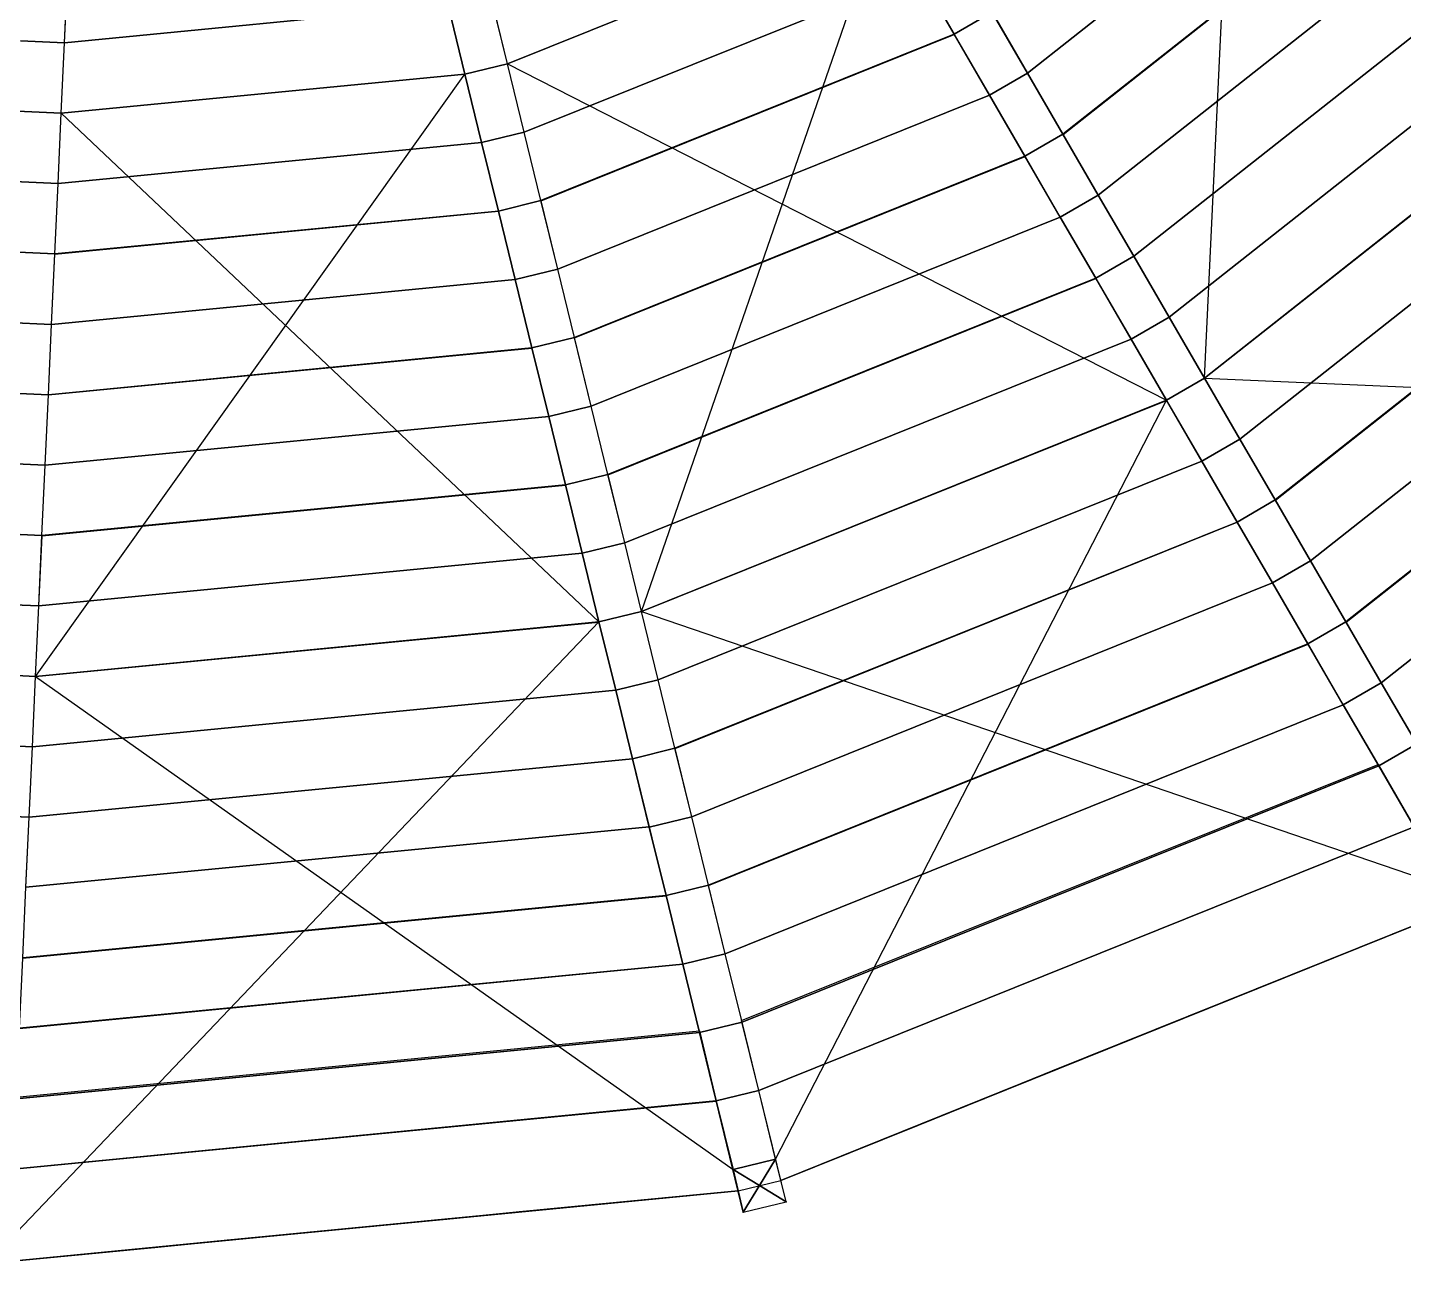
# Model space of a CAD drawing. Header units: millimetres. Extents: x -3890 to 2335, y 8273 to 14518.
# Drawn here: x -873 to 692, y 8298 to 9701 of the extents above; entities that cross this region are included whole.
import ezdxf

# ---------------------------------------------------------------- set-up
doc = ezdxf.new("R2010")
doc.units = ezdxf.units.MM
for name, color, linetype in [('FRAMES', 2, 'Continuous'), ('JOINTS', 2, 'Continuous'), ('SHELLS', 1, 'Continuous')]:
    doc.layers.add(name, color=color, linetype=linetype)

msp = doc.modelspace()

# ---------------------------------------------------------------- linework, layer by layer
at = {"layer": 'FRAMES'}
for p, q in [((465.4, 9302.2, 1429.5), (505.3, 10142.3, 1601.2)), ((304.5, 9579.5, 1642.3), (737.7, 9921.6, 1642.3)), ((-327, 9659.6, 1721.2), (100.4, 9831.7, 1721.2)), ((-174.6, 9036.8, 1429.5), (100.4, 9831.7, 1601.2)), ((384.9, 9440.8, 1597.7), (854, 9811.2, 1597.7)), ((-830.5, 9683.5, 1618.7), (-826.8, 9763.5, 1635.5)), ((-830.5, 9683.5, 1738.7), (-826.8, 9763.5, 1755.5)), ((-830.5, 9683.5, 1738.7), (-826.8, 9763.5, 1635.5)), ((180.8, 9693.1, 1563.5), (140.6, 9762.4, 1582.7)), ((180.8, 9693.1, 1683.5), (140.6, 9762.4, 1702.7)), ((180.8, 9693.1, 1563.5), (140.6, 9762.4, 1702.7)), ((-327, 9659.6, 1601.2), (-346, 9737.4, 1618.7)), ((-327, 9659.6, 1721.2), (-346, 9737.4, 1738.7)), ((-327, 9659.6, 1601.2), (-346, 9737.4, 1738.7)), ((-375.4, 9647.8, 1601.2), (-394.4, 9725.7, 1618.7)), ((-375.4, 9647.8, 1721.2), (-394.4, 9725.7, 1738.7)), ((-394.4, 9725.7, 1738.7), (-375.4, 9647.8, 1601.2)), ((180.8, 9693.1, 1563.5), (224.1, 9718.1, 1563.5)), ((224.1, 9718.1, 1683.5), (180.8, 9693.1, 1683.5)), ((264.3, 9648.8, 1543.3), (224.1, 9718.1, 1563.5)), ((264.3, 9648.8, 1663.3), (224.1, 9718.1, 1683.5)), ((224.1, 9718.1, 1563.5), (264.3, 9648.8, 1663.3)), ((465.4, 9302.2, 1549.5), (970.2, 9700.8, 1549.5)), ((-880.4, 9685.7, 1618.7), (-830.5, 9683.5, 1618.7)), ((-830.5, 9683.5, 1738.7), (-880.4, 9685.7, 1738.7)), ((-834.1, 9603.4, 1601.2), (-830.5, 9683.5, 1618.7)), ((-834.1, 9603.4, 1721.2), (-830.5, 9683.5, 1738.7)), ((-834.1, 9603.4, 1601.2), (-830.5, 9683.5, 1738.7)), ((-830.5, 9683.5, 1618.7), (-830.5, 9683.5, 1738.7)), ((-288.9, 9503.9, 1683.5), (180.8, 9693.1, 1683.5)), ((221.1, 9623.7, 1543.3), (180.8, 9693.1, 1563.5)), ((221.1, 9623.7, 1663.3), (180.8, 9693.1, 1683.5)), ((180.8, 9693.1, 1683.5), (180.8, 9693.1, 1563.5)), ((221.1, 9623.7, 1663.3), (180.8, 9693.1, 1563.5)), ((-375.4, 9647.8, 1601.2), (-327, 9659.6, 1601.2)), ((-327, 9659.6, 1721.2), (-375.4, 9647.8, 1721.2)), ((-307.9, 9581.7, 1582.7), (-327, 9659.6, 1601.2)), ((-307.9, 9581.7, 1702.7), (-327, 9659.6, 1721.2)), ((-327, 9659.6, 1601.2), (-327, 9659.6, 1721.2)), ((-307.9, 9581.7, 1702.7), (-327, 9659.6, 1601.2)), ((-327, 9659.6, 1601.2), (422.1, 9277.1, 1429.5)), ((-863.4, 8962.9, 1429.5), (-375.4, 9647.8, 1601.2)), ((-834.1, 9603.4, 1721.2), (-375.4, 9647.8, 1721.2)), ((-356.3, 9570, 1582.7), (-375.4, 9647.8, 1601.2)), ((-356.3, 9570, 1702.7), (-375.4, 9647.8, 1721.2)), ((-375.4, 9647.8, 1721.2), (-375.4, 9647.8, 1601.2)), ((-375.4, 9647.8, 1601.2), (-356.3, 9570, 1702.7)), ((221.1, 9623.7, 1543.3), (264.3, 9648.8, 1543.3)), ((264.3, 9648.8, 1663.3), (221.1, 9623.7, 1663.3)), ((304.5, 9579.5, 1522.3), (264.3, 9648.8, 1543.3)), ((304.5, 9579.5, 1642.3), (264.3, 9648.8, 1663.3)), ((264.3, 9648.8, 1543.3), (264.3, 9648.8, 1663.3)), ((264.3, 9648.8, 1663.3), (304.5, 9579.5, 1522.3)), ((261.3, 9554.4, 1522.3), (221.1, 9623.7, 1543.3)), ((261.3, 9554.4, 1642.3), (221.1, 9623.7, 1663.3)), ((221.1, 9623.7, 1663.3), (221.1, 9623.7, 1543.3)), ((261.3, 9554.4, 1522.3), (221.1, 9623.7, 1663.3)), ((-884.1, 9605.7, 1601.2), (-834.1, 9603.4, 1601.2)), ((-834.1, 9603.4, 1721.2), (-884.1, 9605.7, 1721.2)), ((-837.8, 9523.3, 1582.7), (-834.1, 9603.4, 1601.2)), ((-837.8, 9523.3, 1702.7), (-834.1, 9603.4, 1721.2)), ((-837.8, 9523.3, 1702.7), (-834.1, 9603.4, 1601.2)), ((-834.1, 9603.4, 1601.2), (-834.1, 9603.4, 1721.2)), ((-834.1, 9603.4, 1601.2), (-222.9, 9025, 1429.5)), ((545.8, 9163.5, 1497.8), (1086.4, 9590.4, 1497.8)), ((-356.3, 9570, 1582.7), (-307.9, 9581.7, 1582.7)), ((-307.9, 9581.7, 1702.7), (-356.3, 9570, 1702.7)), ((-288.9, 9503.9, 1563.5), (-307.9, 9581.7, 1582.7)), ((-288.9, 9503.9, 1683.5), (-307.9, 9581.7, 1702.7)), ((-307.9, 9581.7, 1582.7), (-307.9, 9581.7, 1702.7)), ((-288.9, 9503.9, 1563.5), (-307.9, 9581.7, 1702.7)), ((261.3, 9554.4, 1522.3), (304.5, 9579.5, 1522.3)), ((304.5, 9579.5, 1642.3), (261.3, 9554.4, 1642.3)), ((344.7, 9510.2, 1500.4), (304.5, 9579.5, 1522.3)), ((344.7, 9510.2, 1620.4), (304.5, 9579.5, 1642.3)), ((304.5, 9579.5, 1522.3), (304.5, 9579.5, 1642.3)), ((304.5, 9579.5, 1522.3), (344.7, 9510.2, 1620.4)), ((-337.2, 9492.1, 1563.5), (-356.3, 9570, 1582.7)), ((-337.2, 9492.1, 1683.5), (-356.3, 9570, 1702.7)), ((-356.3, 9570, 1702.7), (-356.3, 9570, 1582.7)), ((-356.3, 9570, 1702.7), (-337.2, 9492.1, 1563.5)), ((-250.8, 9348.2, 1642.3), (261.3, 9554.4, 1642.3)), ((301.5, 9485.1, 1500.4), (261.3, 9554.4, 1522.3)), ((301.5, 9485.1, 1620.4), (261.3, 9554.4, 1642.3)), ((261.3, 9554.4, 1642.3), (261.3, 9554.4, 1522.3)), ((301.5, 9485.1, 1620.4), (261.3, 9554.4, 1522.3)), ((-887.7, 9525.6, 1582.7), (-837.8, 9523.3, 1582.7)), ((-837.8, 9523.3, 1702.7), (-887.7, 9525.6, 1702.7)), ((-841.4, 9443.3, 1563.5), (-837.8, 9523.3, 1582.7)), ((-841.4, 9443.3, 1683.5), (-837.8, 9523.3, 1702.7)), ((-841.4, 9443.3, 1563.5), (-837.8, 9523.3, 1702.7)), ((-837.8, 9523.3, 1582.7), (-837.8, 9523.3, 1702.7)), ((301.5, 9485.1, 1500.4), (344.7, 9510.2, 1500.4)), ((344.7, 9510.2, 1620.4), (301.5, 9485.1, 1620.4)), ((384.9, 9440.8, 1477.7), (344.7, 9510.2, 1500.4)), ((384.9, 9440.8, 1597.7), (344.7, 9510.2, 1620.4)), ((344.7, 9510.2, 1500.4), (344.7, 9510.2, 1620.4)), ((344.7, 9510.2, 1620.4), (384.9, 9440.8, 1477.7)), ((-337.2, 9492.1, 1563.5), (-288.9, 9503.9, 1563.5)), ((-288.9, 9503.9, 1683.5), (-337.2, 9492.1, 1683.5)), ((-269.8, 9426, 1543.3), (-288.9, 9503.9, 1563.5)), ((-269.8, 9426, 1663.3), (-288.9, 9503.9, 1683.5)), ((-288.9, 9503.9, 1563.5), (-288.9, 9503.9, 1683.5)), ((-269.8, 9426, 1663.3), (-288.9, 9503.9, 1563.5)), ((-841.4, 9443.3, 1683.5), (-337.2, 9492.1, 1683.5)), ((-318.2, 9414.3, 1543.3), (-337.2, 9492.1, 1563.5)), ((-318.2, 9414.3, 1663.3), (-337.2, 9492.1, 1683.5)), ((-337.2, 9492.1, 1683.5), (-337.2, 9492.1, 1563.5)), ((-337.2, 9492.1, 1563.5), (-318.2, 9414.3, 1663.3)), ((341.7, 9415.7, 1477.7), (301.5, 9485.1, 1500.4)), ((341.7, 9415.7, 1597.7), (301.5, 9485.1, 1620.4)), ((301.5, 9485.1, 1620.4), (301.5, 9485.1, 1500.4)), ((341.7, 9415.7, 1477.7), (301.5, 9485.1, 1620.4)), ((626.2, 9024.8, 1442.3), (1202.7, 9480, 1442.3)), ((-891.4, 9445.6, 1563.5), (-841.4, 9443.3, 1563.5)), ((-841.4, 9443.3, 1683.5), (-891.4, 9445.6, 1683.5)), ((-845.1, 9363.2, 1543.3), (-841.4, 9443.3, 1563.5)), ((-845.1, 9363.2, 1663.3), (-841.4, 9443.3, 1683.5)), ((-845.1, 9363.2, 1663.3), (-841.4, 9443.3, 1563.5)), ((-841.4, 9443.3, 1563.5), (-841.4, 9443.3, 1683.5)), ((341.7, 9415.7, 1477.7), (384.9, 9440.8, 1477.7)), ((384.9, 9440.8, 1597.7), (341.7, 9415.7, 1597.7)), ((425.1, 9371.5, 1454.1), (384.9, 9440.8, 1477.7)), ((425.1, 9371.5, 1574.1), (384.9, 9440.8, 1597.7)), ((384.9, 9440.8, 1477.7), (384.9, 9440.8, 1597.7)), ((384.9, 9440.8, 1477.7), (425.1, 9371.5, 1574.1)), ((-318.2, 9414.3, 1543.3), (-269.8, 9426, 1543.3)), ((-269.8, 9426, 1663.3), (-318.2, 9414.3, 1663.3)), ((-250.8, 9348.2, 1522.3), (-269.8, 9426, 1543.3)), ((-250.8, 9348.2, 1642.3), (-269.8, 9426, 1663.3)), ((-269.8, 9426, 1543.3), (-269.8, 9426, 1663.3)), ((-250.8, 9348.2, 1522.3), (-269.8, 9426, 1663.3)), ((-299.1, 9336.4, 1522.3), (-318.2, 9414.3, 1543.3)), ((-299.1, 9336.4, 1642.3), (-318.2, 9414.3, 1663.3)), ((-318.2, 9414.3, 1663.3), (-318.2, 9414.3, 1543.3)), ((-318.2, 9414.3, 1663.3), (-299.1, 9336.4, 1522.3)), ((-212.7, 9192.5, 1597.7), (341.7, 9415.7, 1597.7)), ((381.9, 9346.4, 1454.1), (341.7, 9415.7, 1477.7)), ((381.9, 9346.4, 1574.1), (341.7, 9415.7, 1597.7)), ((341.7, 9415.7, 1597.7), (341.7, 9415.7, 1477.7)), ((381.9, 9346.4, 1574.1), (341.7, 9415.7, 1477.7)), ((381.9, 9346.4, 1454.1), (425.1, 9371.5, 1454.1)), ((425.1, 9371.5, 1574.1), (381.9, 9346.4, 1574.1)), ((465.4, 9302.2, 1429.5), (425.1, 9371.5, 1454.1)), ((465.4, 9302.2, 1549.5), (425.1, 9371.5, 1574.1)), ((425.1, 9371.5, 1454.1), (425.1, 9371.5, 1574.1)), ((425.1, 9371.5, 1574.1), (465.4, 9302.2, 1429.5)), ((-895, 9365.5, 1543.3), (-845.1, 9363.2, 1543.3)), ((-845.1, 9363.2, 1663.3), (-895, 9365.5, 1663.3)), ((-848.8, 9283.2, 1522.3), (-845.1, 9363.2, 1543.3)), ((-848.8, 9283.2, 1642.3), (-845.1, 9363.2, 1663.3)), ((-848.8, 9283.2, 1522.3), (-845.1, 9363.2, 1663.3)), ((-845.1, 9363.2, 1543.3), (-845.1, 9363.2, 1663.3)), ((-299.1, 9336.4, 1522.3), (-250.8, 9348.2, 1522.3)), ((-250.8, 9348.2, 1642.3), (-299.1, 9336.4, 1642.3)), ((-231.7, 9270.3, 1500.4), (-250.8, 9348.2, 1522.3)), ((-231.7, 9270.3, 1620.4), (-250.8, 9348.2, 1642.3)), ((-250.8, 9348.2, 1522.3), (-250.8, 9348.2, 1642.3)), ((-231.7, 9270.3, 1620.4), (-250.8, 9348.2, 1522.3)), ((422.1, 9277.1, 1429.5), (381.9, 9346.4, 1454.1)), ((422.1, 9277.1, 1549.5), (381.9, 9346.4, 1574.1)), ((381.9, 9346.4, 1574.1), (381.9, 9346.4, 1454.1)), ((422.1, 9277.1, 1429.5), (381.9, 9346.4, 1574.1)), ((-848.8, 9283.2, 1642.3), (-299.1, 9336.4, 1642.3)), ((-280.1, 9258.6, 1500.4), (-299.1, 9336.4, 1522.3)), ((-280.1, 9258.6, 1620.4), (-299.1, 9336.4, 1642.3)), ((-299.1, 9336.4, 1642.3), (-299.1, 9336.4, 1522.3)), ((-299.1, 9336.4, 1522.3), (-280.1, 9258.6, 1620.4)), ((422.1, 9277.1, 1429.5), (465.4, 9302.2, 1429.5)), ((465.4, 9302.2, 1549.5), (422.1, 9277.1, 1549.5)), ((505.6, 9232.8, 1404.1), (465.4, 9302.2, 1429.5)), ((505.6, 9232.8, 1524.1), (465.4, 9302.2, 1549.5)), ((465.4, 9302.2, 1429.5), (465.4, 9302.2, 1549.5)), ((465.4, 9302.2, 1429.5), (505.6, 9232.8, 1524.1)), ((465.4, 9302.2, 1429.5), (1435.1, 9259.2, 1200)), ((-898.7, 9285.5, 1522.3), (-848.8, 9283.2, 1522.3)), ((-848.8, 9283.2, 1642.3), (-898.7, 9285.5, 1642.3)), ((-852.4, 9203.1, 1500.4), (-848.8, 9283.2, 1522.3)), ((-852.4, 9203.1, 1620.4), (-848.8, 9283.2, 1642.3)), ((-852.4, 9203.1, 1620.4), (-848.8, 9283.2, 1522.3)), ((-848.8, 9283.2, 1522.3), (-848.8, 9283.2, 1642.3)), ((-174.6, 9036.8, 1549.5), (422.1, 9277.1, 1549.5)), ((-22.2, 8414, 1200), (422.1, 9277.1, 1429.5)), ((462.3, 9207.7, 1404.1), (422.1, 9277.1, 1429.5)), ((462.3, 9207.7, 1524.1), (422.1, 9277.1, 1549.5)), ((422.1, 9277.1, 1549.5), (422.1, 9277.1, 1429.5)), ((462.3, 9207.7, 1524.1), (422.1, 9277.1, 1429.5)), ((-280.1, 9258.6, 1500.4), (-231.7, 9270.3, 1500.4)), ((-231.7, 9270.3, 1620.4), (-280.1, 9258.6, 1620.4)), ((-212.7, 9192.5, 1477.7), (-231.7, 9270.3, 1500.4)), ((-212.7, 9192.5, 1597.7), (-231.7, 9270.3, 1620.4)), ((-231.7, 9270.3, 1500.4), (-231.7, 9270.3, 1620.4)), ((-212.7, 9192.5, 1477.7), (-231.7, 9270.3, 1620.4)), ((-261, 9180.7, 1477.7), (-280.1, 9258.6, 1500.4)), ((-261, 9180.7, 1597.7), (-280.1, 9258.6, 1620.4)), ((-280.1, 9258.6, 1620.4), (-280.1, 9258.6, 1500.4)), ((-280.1, 9258.6, 1620.4), (-261, 9180.7, 1477.7)), ((462.3, 9207.7, 1404.1), (505.6, 9232.8, 1404.1)), ((505.6, 9232.8, 1524.1), (462.3, 9207.7, 1524.1)), ((545.8, 9163.5, 1377.8), (505.6, 9232.8, 1404.1)), ((545.8, 9163.5, 1497.8), (505.6, 9232.8, 1524.1)), ((505.6, 9232.8, 1404.1), (505.6, 9232.8, 1524.1)), ((505.6, 9232.8, 1524.1), (545.8, 9163.5, 1377.8)), ((-902.3, 9205.4, 1500.4), (-852.4, 9203.1, 1500.4)), ((-852.4, 9203.1, 1620.4), (-902.3, 9205.4, 1620.4)), ((-856.1, 9123.1, 1477.7), (-852.4, 9203.1, 1500.4)), ((-856.1, 9123.1, 1597.7), (-852.4, 9203.1, 1620.4)), ((-856.1, 9123.1, 1477.7), (-852.4, 9203.1, 1620.4)), ((-852.4, 9203.1, 1500.4), (-852.4, 9203.1, 1620.4)), ((502.5, 9138.4, 1377.8), (462.3, 9207.7, 1404.1)), ((502.5, 9138.4, 1497.8), (462.3, 9207.7, 1524.1)), ((462.3, 9207.7, 1524.1), (462.3, 9207.7, 1404.1)), ((502.5, 9138.4, 1377.8), (462.3, 9207.7, 1524.1)), ((-261, 9180.7, 1477.7), (-212.7, 9192.5, 1477.7)), ((-212.7, 9192.5, 1597.7), (-261, 9180.7, 1597.7)), ((-193.6, 9114.6, 1454.1), (-212.7, 9192.5, 1477.7)), ((-193.6, 9114.6, 1574.1), (-212.7, 9192.5, 1597.7)), ((-212.7, 9192.5, 1477.7), (-212.7, 9192.5, 1597.7)), ((-193.6, 9114.6, 1574.1), (-212.7, 9192.5, 1477.7)), ((-856.1, 9123.1, 1597.7), (-261, 9180.7, 1597.7)), ((-242, 9102.9, 1454.1), (-261, 9180.7, 1477.7)), ((-242, 9102.9, 1574.1), (-261, 9180.7, 1597.7)), ((-261, 9180.7, 1597.7), (-261, 9180.7, 1477.7)), ((-261, 9180.7, 1477.7), (-242, 9102.9, 1574.1)), ((502.5, 9138.4, 1377.8), (545.8, 9163.5, 1377.8)), ((545.8, 9163.5, 1497.8), (502.5, 9138.4, 1497.8)), ((586, 9094.2, 1350.5), (545.8, 9163.5, 1377.8)), ((586, 9094.2, 1470.5), (545.8, 9163.5, 1497.8)), ((545.8, 9163.5, 1377.8), (545.8, 9163.5, 1497.8)), ((545.8, 9163.5, 1377.8), (586, 9094.2, 1470.5)), ((-136.5, 8881.1, 1497.8), (502.5, 9138.4, 1497.8)), ((542.7, 9069.1, 1350.5), (502.5, 9138.4, 1377.8)), ((542.7, 9069.1, 1470.5), (502.5, 9138.4, 1497.8)), ((502.5, 9138.4, 1497.8), (502.5, 9138.4, 1377.8)), ((542.7, 9069.1, 1470.5), (502.5, 9138.4, 1377.8)), ((-906, 9125.3, 1477.7), (-856.1, 9123.1, 1477.7)), ((-856.1, 9123.1, 1597.7), (-906, 9125.3, 1597.7)), ((-859.7, 9043, 1454.1), (-856.1, 9123.1, 1477.7)), ((-859.7, 9043, 1574.1), (-856.1, 9123.1, 1597.7)), ((-859.7, 9043, 1574.1), (-856.1, 9123.1, 1477.7)), ((-856.1, 9123.1, 1477.7), (-856.1, 9123.1, 1597.7)), ((-242, 9102.9, 1454.1), (-193.6, 9114.6, 1454.1)), ((-193.6, 9114.6, 1574.1), (-242, 9102.9, 1574.1)), ((-174.6, 9036.8, 1429.5), (-193.6, 9114.6, 1454.1)), ((-174.6, 9036.8, 1549.5), (-193.6, 9114.6, 1574.1)), ((-193.6, 9114.6, 1454.1), (-193.6, 9114.6, 1574.1)), ((-174.6, 9036.8, 1429.5), (-193.6, 9114.6, 1574.1)), ((-222.9, 9025, 1429.5), (-242, 9102.9, 1454.1)), ((-222.9, 9025, 1549.5), (-242, 9102.9, 1574.1)), ((-242, 9102.9, 1574.1), (-242, 9102.9, 1454.1)), ((-242, 9102.9, 1574.1), (-222.9, 9025, 1429.5)), ((542.7, 9069.1, 1350.5), (586, 9094.2, 1350.5)), ((586, 9094.2, 1470.5), (542.7, 9069.1, 1470.5)), ((626.2, 9024.8, 1322.3), (586, 9094.2, 1350.5)), ((626.2, 9024.8, 1442.3), (586, 9094.2, 1470.5)), ((586, 9094.2, 1350.5), (586, 9094.2, 1470.5)), ((586, 9094.2, 1470.5), (626.2, 9024.8, 1322.3)), ((582.9, 8999.8, 1322.3), (542.7, 9069.1, 1350.5)), ((582.9, 8999.8, 1442.3), (542.7, 9069.1, 1470.5)), ((542.7, 9069.1, 1470.5), (542.7, 9069.1, 1350.5)), ((582.9, 8999.8, 1322.3), (542.7, 9069.1, 1470.5)), ((-909.7, 9045.3, 1454.1), (-859.7, 9043, 1454.1)), ((-859.7, 9043, 1574.1), (-909.7, 9045.3, 1574.1)), ((-863.4, 8962.9, 1429.5), (-859.7, 9043, 1454.1)), ((-863.4, 8962.9, 1549.5), (-859.7, 9043, 1574.1)), ((-863.4, 8962.9, 1429.5), (-859.7, 9043, 1574.1)), ((-859.7, 9043, 1454.1), (-859.7, 9043, 1574.1)), ((-892.6, 8322.5, 1200), (-222.9, 9025, 1429.5)), ((-863.4, 8962.9, 1549.5), (-222.9, 9025, 1549.5)), ((-222.9, 9025, 1429.5), (-174.6, 9036.8, 1429.5)), ((-174.6, 9036.8, 1549.5), (-222.9, 9025, 1549.5)), ((-203.9, 8947.2, 1404.1), (-222.9, 9025, 1429.5)), ((-203.9, 8947.2, 1524.1), (-222.9, 9025, 1549.5)), ((-222.9, 9025, 1549.5), (-222.9, 9025, 1429.5)), ((-222.9, 9025, 1429.5), (-203.9, 8947.2, 1524.1)), ((-155.5, 8958.9, 1404.1), (-174.6, 9036.8, 1429.5)), ((-155.5, 8958.9, 1524.1), (-174.6, 9036.8, 1549.5)), ((-174.6, 9036.8, 1429.5), (-174.6, 9036.8, 1549.5)), ((-155.5, 8958.9, 1524.1), (-174.6, 9036.8, 1429.5)), ((-174.6, 9036.8, 1429.5), (743.8, 8722.4, 1200)), ((582.9, 8999.8, 1322.3), (626.2, 9024.8, 1322.3)), ((626.2, 9024.8, 1442.3), (582.9, 8999.8, 1442.3)), ((666.4, 8955.5, 1293.2), (626.2, 9024.8, 1322.3)), ((666.4, 8955.5, 1413.2), (626.2, 9024.8, 1442.3)), ((626.2, 9024.8, 1322.3), (626.2, 9024.8, 1442.3)), ((626.2, 9024.8, 1322.3), (666.4, 8955.5, 1413.2)), ((-98.4, 8725.4, 1442.3), (582.9, 8999.8, 1442.3)), ((623.2, 8930.4, 1293.2), (582.9, 8999.8, 1322.3)), ((623.2, 8930.4, 1413.2), (582.9, 8999.8, 1442.3)), ((582.9, 8999.8, 1442.3), (582.9, 8999.8, 1322.3)), ((623.2, 8930.4, 1413.2), (582.9, 8999.8, 1322.3)), ((-913.3, 8965.2, 1429.5), (-863.4, 8962.9, 1429.5)), ((-863.4, 8962.9, 1549.5), (-913.3, 8965.2, 1549.5)), ((-867, 8882.9, 1404.1), (-863.4, 8962.9, 1429.5)), ((-867, 8882.9, 1524.1), (-863.4, 8962.9, 1549.5)), ((-867, 8882.9, 1524.1), (-863.4, 8962.9, 1429.5)), ((-863.4, 8962.9, 1429.5), (-863.4, 8962.9, 1549.5)), ((-863.4, 8962.9, 1429.5), (-70.5, 8402.2, 1200)), ((-203.9, 8947.2, 1404.1), (-155.5, 8958.9, 1404.1)), ((-155.5, 8958.9, 1524.1), (-203.9, 8947.2, 1524.1)), ((-184.8, 8869.3, 1377.8), (-203.9, 8947.2, 1404.1)), ((-184.8, 8869.3, 1497.8), (-203.9, 8947.2, 1524.1)), ((-203.9, 8947.2, 1524.1), (-203.9, 8947.2, 1404.1)), ((-203.9, 8947.2, 1524.1), (-184.8, 8869.3, 1377.8)), ((-136.5, 8881.1, 1377.8), (-155.5, 8958.9, 1404.1)), ((-136.5, 8881.1, 1497.8), (-155.5, 8958.9, 1524.1)), ((-155.5, 8958.9, 1404.1), (-155.5, 8958.9, 1524.1)), ((-136.5, 8881.1, 1377.8), (-155.5, 8958.9, 1524.1)), ((623.2, 8930.4, 1293.2), (666.4, 8955.5, 1293.2)), ((666.4, 8955.5, 1413.2), (623.2, 8930.4, 1413.2)), ((706.6, 8886.2, 1263.1), (666.4, 8955.5, 1293.2)), ((706.6, 8886.2, 1383.1), (666.4, 8955.5, 1413.2)), ((666.4, 8955.5, 1293.2), (666.4, 8955.5, 1413.2)), ((666.4, 8955.5, 1413.2), (706.6, 8886.2, 1263.1)), ((663.4, 8861.1, 1263.1), (623.2, 8930.4, 1293.2)), ((663.4, 8861.1, 1383.1), (623.2, 8930.4, 1413.2)), ((623.2, 8930.4, 1413.2), (623.2, 8930.4, 1293.2)), ((663.4, 8861.1, 1263.1), (623.2, 8930.4, 1413.2)), ((-917, 8885.2, 1404.1), (-867, 8882.9, 1404.1)), ((-867, 8882.9, 1524.1), (-917, 8885.2, 1524.1)), ((663.4, 8861.1, 1263.1), (706.6, 8886.2, 1263.1)), ((706.6, 8886.2, 1383.1), (663.4, 8861.1, 1383.1)), ((-870.7, 8802.8, 1377.8), (-867, 8882.9, 1404.1)), ((-870.7, 8802.8, 1497.8), (-867, 8882.9, 1524.1)), ((-870.7, 8802.8, 1377.8), (-867, 8882.9, 1524.1)), ((-870.7, 8802.8, 1497.8), (-184.8, 8869.3, 1497.8)), ((-867, 8882.9, 1404.1), (-867, 8882.9, 1524.1)), ((-184.8, 8869.3, 1377.8), (-136.5, 8881.1, 1377.8)), ((-136.5, 8881.1, 1497.8), (-184.8, 8869.3, 1497.8)), ((-165.8, 8791.5, 1350.5), (-184.8, 8869.3, 1377.8)), ((-165.8, 8791.5, 1470.5), (-184.8, 8869.3, 1497.8)), ((-184.8, 8869.3, 1497.8), (-184.8, 8869.3, 1377.8)), ((-184.8, 8869.3, 1377.8), (-165.8, 8791.5, 1470.5)), ((-117.4, 8803.2, 1350.5), (-136.5, 8881.1, 1377.8)), ((-117.4, 8803.2, 1470.5), (-136.5, 8881.1, 1497.8)), ((-136.5, 8881.1, 1377.8), (-136.5, 8881.1, 1497.8)), ((-117.4, 8803.2, 1470.5), (-136.5, 8881.1, 1377.8)), ((-60.3, 8569.7, 1383.1), (663.4, 8861.1, 1383.1)), ((703.6, 8791.8, 1232), (663.4, 8861.1, 1263.1)), ((703.6, 8791.8, 1352), (663.4, 8861.1, 1383.1)), ((663.4, 8861.1, 1383.1), (663.4, 8861.1, 1263.1)), ((703.6, 8791.8, 1352), (663.4, 8861.1, 1263.1)), ((-920.6, 8805.1, 1377.8), (-870.7, 8802.8, 1377.8)), ((-870.7, 8802.8, 1497.8), (-920.6, 8805.1, 1497.8)), ((-874.3, 8722.8, 1350.5), (-870.7, 8802.8, 1377.8)), ((-874.3, 8722.8, 1470.5), (-870.7, 8802.8, 1497.8)), ((-874.3, 8722.8, 1470.5), (-870.7, 8802.8, 1377.8)), ((-870.7, 8802.8, 1377.8), (-870.7, 8802.8, 1497.8)), ((-165.8, 8791.5, 1350.5), (-117.4, 8803.2, 1350.5)), ((-117.4, 8803.2, 1470.5), (-165.8, 8791.5, 1470.5)), ((-146.7, 8713.6, 1322.3), (-165.8, 8791.5, 1350.5)), ((-146.7, 8713.6, 1442.3), (-165.8, 8791.5, 1470.5)), ((-165.8, 8791.5, 1470.5), (-165.8, 8791.5, 1350.5)), ((-165.8, 8791.5, 1470.5), (-146.7, 8713.6, 1322.3)), ((-98.4, 8725.4, 1322.3), (-117.4, 8803.2, 1350.5)), ((-98.4, 8725.4, 1442.3), (-117.4, 8803.2, 1470.5)), ((-117.4, 8803.2, 1350.5), (-117.4, 8803.2, 1470.5)), ((-98.4, 8725.4, 1322.3), (-117.4, 8803.2, 1470.5)), ((-878, 8642.7, 1442.3), (-146.7, 8713.6, 1442.3)), ((-146.7, 8713.6, 1322.3), (-98.4, 8725.4, 1322.3)), ((-98.4, 8725.4, 1442.3), (-146.7, 8713.6, 1442.3)), ((-127.7, 8635.8, 1293.2), (-146.7, 8713.6, 1322.3)), ((-127.7, 8635.8, 1413.2), (-146.7, 8713.6, 1442.3)), ((-146.7, 8713.6, 1442.3), (-146.7, 8713.6, 1322.3)), ((-146.7, 8713.6, 1322.3), (-127.7, 8635.8, 1413.2)), ((-79.4, 8647.5, 1293.2), (-98.4, 8725.4, 1322.3)), ((-79.4, 8647.5, 1413.2), (-98.4, 8725.4, 1442.3)), ((-98.4, 8725.4, 1322.3), (-98.4, 8725.4, 1442.3)), ((-79.4, 8647.5, 1413.2), (-98.4, 8725.4, 1322.3)), ((756.3, 8700.8, 1320), (679.1, 8669.7, 1320)), ((679.1, 8669.7, 1200), (756.3, 8700.8, 1200)), ((679.1, 8669.7, 1320), (756.3, 8700.8, 1200)), ((679.1, 8669.7, 1320), (601.8, 8638.6, 1320)), ((601.8, 8638.6, 1200), (679.1, 8669.7, 1200)), ((601.8, 8638.6, 1200), (679.1, 8669.7, 1320)), ((679.1, 8669.7, 1320), (679.1, 8669.7, 1200)), ((-127.7, 8635.8, 1293.2), (-79.4, 8647.5, 1293.2)), ((-79.4, 8647.5, 1413.2), (-127.7, 8635.8, 1413.2)), ((-108.6, 8557.9, 1263.1), (-127.7, 8635.8, 1293.2)), ((-108.6, 8557.9, 1383.1), (-127.7, 8635.8, 1413.2)), ((-127.7, 8635.8, 1413.2), (-127.7, 8635.8, 1293.2)), ((-127.7, 8635.8, 1413.2), (-108.6, 8557.9, 1263.1)), ((-60.3, 8569.7, 1263.1), (-79.4, 8647.5, 1293.2)), ((-60.3, 8569.7, 1383.1), (-79.4, 8647.5, 1413.2)), ((-79.4, 8647.5, 1293.2), (-79.4, 8647.5, 1413.2)), ((-60.3, 8569.7, 1263.1), (-79.4, 8647.5, 1413.2)), ((601.8, 8638.6, 1320), (524.6, 8607.5, 1320)), ((524.6, 8607.5, 1200), (601.8, 8638.6, 1200)), ((524.6, 8607.5, 1320), (601.8, 8638.6, 1200)), ((601.8, 8638.6, 1320), (601.8, 8638.6, 1200)), ((524.6, 8607.5, 1320), (447.3, 8576.4, 1320)), ((447.3, 8576.4, 1200), (524.6, 8607.5, 1200)), ((447.3, 8576.4, 1200), (524.6, 8607.5, 1320)), ((524.6, 8607.5, 1320), (524.6, 8607.5, 1200)), ((447.3, 8576.4, 1320), (370, 8545.3, 1320)), ((370, 8545.3, 1200), (447.3, 8576.4, 1200)), ((370, 8545.3, 1320), (447.3, 8576.4, 1200)), ((447.3, 8576.4, 1320), (447.3, 8576.4, 1200)), ((-885.3, 8482.6, 1383.1), (-108.6, 8557.9, 1383.1)), ((-108.6, 8557.9, 1263.1), (-60.3, 8569.7, 1263.1)), ((-60.3, 8569.7, 1383.1), (-108.6, 8557.9, 1383.1)), ((-89.6, 8480.1, 1232), (-108.6, 8557.9, 1263.1)), ((-89.6, 8480.1, 1352), (-108.6, 8557.9, 1383.1)), ((-108.6, 8557.9, 1383.1), (-108.6, 8557.9, 1263.1)), ((-108.6, 8557.9, 1263.1), (-89.6, 8480.1, 1352)), ((-41.3, 8491.8, 1232), (-60.3, 8569.7, 1263.1)), ((-41.3, 8491.8, 1352), (-60.3, 8569.7, 1383.1)), ((-60.3, 8569.7, 1263.1), (-60.3, 8569.7, 1383.1)), ((-41.3, 8491.8, 1352), (-60.3, 8569.7, 1263.1)), ((370, 8545.3, 1320), (292.8, 8514.2, 1320)), ((292.8, 8514.2, 1200), (370, 8545.3, 1200)), ((292.8, 8514.2, 1200), (370, 8545.3, 1320)), ((370, 8545.3, 1320), (370, 8545.3, 1200)), ((292.8, 8514.2, 1320), (215.5, 8483, 1320)), ((215.5, 8483, 1200), (292.8, 8514.2, 1200)), ((215.5, 8483, 1320), (292.8, 8514.2, 1200)), ((292.8, 8514.2, 1320), (292.8, 8514.2, 1200)), ((-89.6, 8480.1, 1232), (-41.3, 8491.8, 1232)), ((-41.3, 8491.8, 1352), (-89.6, 8480.1, 1352)), ((-70.5, 8402.2, 1200), (-89.6, 8480.1, 1232)), ((-89.6, 8480.1, 1352), (-89.6, 8480.1, 1232)), ((-89.6, 8480.1, 1352), (-70.5, 8402.2, 1200)), ((-58.9, 8353.6, 1200), (-89.6, 8480.1, 1352)), ((-64.7, 8377.9, 1320), (-89.6, 8480.1, 1352)), ((-22.2, 8414, 1200), (-41.3, 8491.8, 1232)), ((-41.3, 8491.8, 1232), (-41.3, 8491.8, 1352)), ((-22.2, 8414, 1200), (-41.3, 8491.8, 1352)), ((-10.3, 8365.5, 1200), (-41.3, 8491.8, 1352)), ((-16.3, 8389.7, 1320), (-41.3, 8491.8, 1352)), ((215.5, 8483, 1320), (138.3, 8451.9, 1320)), ((138.3, 8451.9, 1200), (215.5, 8483, 1200)), ((138.3, 8451.9, 1200), (215.5, 8483, 1320)), ((215.5, 8483, 1320), (215.5, 8483, 1200)), ((138.3, 8451.9, 1320), (61, 8420.8, 1320)), ((61, 8420.8, 1200), (138.3, 8451.9, 1200)), ((61, 8420.8, 1320), (138.3, 8451.9, 1200)), ((138.3, 8451.9, 1320), (138.3, 8451.9, 1200)), ((61, 8420.8, 1320), (-16.3, 8389.7, 1320)), ((-16.3, 8389.7, 1200), (61, 8420.8, 1200)), ((-16.3, 8389.7, 1200), (61, 8420.8, 1320)), ((61, 8420.8, 1320), (61, 8420.8, 1200)), ((-70.5, 8402.2, 1200), (-22.2, 8414, 1200)), ((-64.7, 8377.9, 1200), (-70.5, 8402.2, 1200)), ((-16.3, 8389.7, 1200), (-22.2, 8414, 1200)), ((-64.7, 8377.9, 1320), (-16.3, 8389.7, 1320)), ((-40.5, 8383.8, 120), (-40.5, 8383.8, 1200)), ((-10.3, 8365.5, 1200), (-16.3, 8389.7, 1200)), ((-10.3, 8365.5, 1200), (-16.3, 8389.7, 1320)), ((-16.3, 8389.7, 1200), (-16.3, 8389.7, 1320)), ((-147.6, 8369.9, 1320), (-230.5, 8361.8, 1320)), ((-230.5, 8361.8, 1200), (-147.6, 8369.9, 1200)), ((-230.5, 8361.8, 1200), (-147.6, 8369.9, 1320)), ((-64.7, 8377.9, 1320), (-147.6, 8369.9, 1320)), ((-147.6, 8369.9, 1200), (-64.7, 8377.9, 1200)), ((-147.6, 8369.9, 1320), (-64.7, 8377.9, 1200)), ((-147.6, 8369.9, 1320), (-147.6, 8369.9, 1200)), ((-58.9, 8353.6, 1200), (-64.7, 8377.9, 1200)), ((-58.9, 8353.6, 1200), (-64.7, 8377.9, 1320)), ((-64.7, 8377.9, 1200), (-64.7, 8377.9, 1320)), ((-313.4, 8353.8, 1320), (-396.3, 8345.7, 1320)), ((-396.3, 8345.7, 1200), (-313.4, 8353.8, 1200)), ((-396.3, 8345.7, 1200), (-313.4, 8353.8, 1320)), ((-230.5, 8361.8, 1320), (-313.4, 8353.8, 1320)), ((-313.4, 8353.8, 1200), (-230.5, 8361.8, 1200)), ((-313.4, 8353.8, 1320), (-230.5, 8361.8, 1200)), ((-313.4, 8353.8, 1320), (-313.4, 8353.8, 1200)), ((-230.5, 8361.8, 1320), (-230.5, 8361.8, 1200)), ((-58.9, 8353.6, 1200), (-10.3, 8365.5, 1200)), ((-479.2, 8337.7, 1320), (-562.1, 8329.7, 1320)), ((-562.1, 8329.7, 1200), (-479.2, 8337.7, 1200)), ((-562.1, 8329.7, 1200), (-479.2, 8337.7, 1320)), ((-396.3, 8345.7, 1320), (-479.2, 8337.7, 1320)), ((-479.2, 8337.7, 1200), (-396.3, 8345.7, 1200)), ((-479.2, 8337.7, 1320), (-396.3, 8345.7, 1200)), ((-479.2, 8337.7, 1320), (-479.2, 8337.7, 1200)), ((-396.3, 8345.7, 1320), (-396.3, 8345.7, 1200)), ((-645, 8321.6, 1320), (-728, 8313.6, 1320)), ((-728, 8313.6, 1200), (-645, 8321.6, 1200)), ((-728, 8313.6, 1200), (-645, 8321.6, 1320)), ((-562.1, 8329.7, 1320), (-645, 8321.6, 1320)), ((-645, 8321.6, 1200), (-562.1, 8329.7, 1200)), ((-645, 8321.6, 1320), (-562.1, 8329.7, 1200)), ((-645, 8321.6, 1320), (-645, 8321.6, 1200)), ((-562.1, 8329.7, 1320), (-562.1, 8329.7, 1200)), ((-810.9, 8305.5, 1320), (-893.8, 8297.5, 1320)), ((-893.8, 8297.5, 1200), (-810.9, 8305.5, 1200)), ((-893.8, 8297.5, 1200), (-810.9, 8305.5, 1320)), ((-728, 8313.6, 1320), (-810.9, 8305.5, 1320)), ((-810.9, 8305.5, 1200), (-728, 8313.6, 1200)), ((-810.9, 8305.5, 1320), (-728, 8313.6, 1200)), ((-810.9, 8305.5, 1320), (-810.9, 8305.5, 1200)), ((-728, 8313.6, 1320), (-728, 8313.6, 1200))]:
    msp.add_line(p, q, dxfattribs=at)
at = {"layer": 'JOINTS'}
for p in [(-830.5, 9683.5, 1618.7), (-830.5, 9683.5, 1738.7), (180.8, 9693.1, 1563.5), (180.8, 9693.1, 1683.5), (-327, 9659.6, 1601.2), (-327, 9659.6, 1721.2), (-375.4, 9647.8, 1601.2), (-375.4, 9647.8, 1721.2), (264.3, 9648.8, 1543.3), (264.3, 9648.8, 1663.3), (221.1, 9623.7, 1543.3), (221.1, 9623.7, 1663.3), (-834.1, 9603.4, 1601.2), (-834.1, 9603.4, 1721.2), (-307.9, 9581.7, 1582.7), (-307.9, 9581.7, 1702.7), (304.5, 9579.5, 1522.3), (304.5, 9579.5, 1642.3), (-356.3, 9570, 1582.7), (-356.3, 9570, 1702.7), (261.3, 9554.4, 1522.3), (261.3, 9554.4, 1642.3), (-837.8, 9523.3, 1582.7), (-837.8, 9523.3, 1702.7), (344.7, 9510.2, 1500.4), (344.7, 9510.2, 1620.4), (-288.9, 9503.9, 1563.5), (-288.9, 9503.9, 1683.5), (-337.2, 9492.1, 1563.5), (-337.2, 9492.1, 1683.5), (301.5, 9485.1, 1500.4), (301.5, 9485.1, 1620.4), (-841.4, 9443.3, 1563.5), (-841.4, 9443.3, 1683.5), (384.9, 9440.8, 1477.7), (384.9, 9440.8, 1597.7), (-269.8, 9426, 1543.3), (-269.8, 9426, 1663.3), (-318.2, 9414.3, 1543.3), (-318.2, 9414.3, 1663.3), (341.7, 9415.7, 1477.7), (341.7, 9415.7, 1597.7), (425.1, 9371.5, 1454.1), (425.1, 9371.5, 1574.1), (-845.1, 9363.2, 1543.3), (-845.1, 9363.2, 1663.3), (-250.8, 9348.2, 1522.3), (-250.8, 9348.2, 1642.3), (381.9, 9346.4, 1454.1), (381.9, 9346.4, 1574.1), (-299.1, 9336.4, 1522.3), (-299.1, 9336.4, 1642.3), (465.4, 9302.2, 1429.5), (465.4, 9302.2, 1549.5), (-848.8, 9283.2, 1522.3), (-848.8, 9283.2, 1642.3), (422.1, 9277.1, 1429.5), (422.1, 9277.1, 1549.5), (-231.7, 9270.3, 1500.4), (-231.7, 9270.3, 1620.4), (-280.1, 9258.6, 1500.4), (-280.1, 9258.6, 1620.4), (505.6, 9232.8, 1404.1), (505.6, 9232.8, 1524.1), (-852.4, 9203.1, 1500.4), (-852.4, 9203.1, 1620.4), (462.3, 9207.7, 1404.1), (462.3, 9207.7, 1524.1), (-212.7, 9192.5, 1477.7), (-212.7, 9192.5, 1597.7), (-261, 9180.7, 1477.7), (-261, 9180.7, 1597.7), (545.8, 9163.5, 1377.8), (545.8, 9163.5, 1497.8), (502.5, 9138.4, 1377.8), (502.5, 9138.4, 1497.8), (-856.1, 9123.1, 1477.7), (-856.1, 9123.1, 1597.7), (-193.6, 9114.6, 1454.1), (-193.6, 9114.6, 1574.1), (-242, 9102.9, 1454.1), (-242, 9102.9, 1574.1), (586, 9094.2, 1350.5), (586, 9094.2, 1470.5), (542.7, 9069.1, 1350.5), (542.7, 9069.1, 1470.5), (-859.7, 9043, 1454.1), (-859.7, 9043, 1574.1), (-222.9, 9025, 1429.5), (-222.9, 9025, 1549.5), (-174.6, 9036.8, 1429.5), (-174.6, 9036.8, 1549.5), (626.2, 9024.8, 1322.3), (626.2, 9024.8, 1442.3), (582.9, 8999.8, 1322.3), (582.9, 8999.8, 1442.3), (-863.4, 8962.9, 1429.5), (-863.4, 8962.9, 1549.5), (-203.9, 8947.2, 1404.1), (-203.9, 8947.2, 1524.1), (-155.5, 8958.9, 1404.1), (-155.5, 8958.9, 1524.1), (666.4, 8955.5, 1293.2), (666.4, 8955.5, 1413.2), (623.2, 8930.4, 1293.2), (623.2, 8930.4, 1413.2), (-867, 8882.9, 1404.1), (-867, 8882.9, 1524.1), (-184.8, 8869.3, 1377.8), (-184.8, 8869.3, 1497.8), (-136.5, 8881.1, 1377.8), (-136.5, 8881.1, 1497.8), (663.4, 8861.1, 1263.1), (663.4, 8861.1, 1383.1), (-870.7, 8802.8, 1377.8), (-870.7, 8802.8, 1497.8), (-165.8, 8791.5, 1350.5), (-165.8, 8791.5, 1470.5), (-117.4, 8803.2, 1350.5), (-117.4, 8803.2, 1470.5), (-146.7, 8713.6, 1322.3), (-146.7, 8713.6, 1442.3), (-98.4, 8725.4, 1322.3), (-98.4, 8725.4, 1442.3), (679.1, 8669.7, 1320), (679.1, 8669.7, 1200), (-127.7, 8635.8, 1293.2), (-127.7, 8635.8, 1413.2), (-79.4, 8647.5, 1293.2), (-79.4, 8647.5, 1413.2), (601.8, 8638.6, 1320), (601.8, 8638.6, 1200), (524.6, 8607.5, 1320), (524.6, 8607.5, 1200), (447.3, 8576.4, 1320), (447.3, 8576.4, 1200), (-108.6, 8557.9, 1263.1), (-108.6, 8557.9, 1383.1), (-60.3, 8569.7, 1263.1), (-60.3, 8569.7, 1383.1), (370, 8545.3, 1320), (370, 8545.3, 1200), (292.8, 8514.2, 1320), (292.8, 8514.2, 1200), (-89.6, 8480.1, 1232), (-89.6, 8480.1, 1352), (-41.3, 8491.8, 1232), (-41.3, 8491.8, 1352), (215.5, 8483, 1320), (215.5, 8483, 1200), (138.3, 8451.9, 1320), (138.3, 8451.9, 1200), (61, 8420.8, 1320), (61, 8420.8, 1200), (-70.5, 8402.2, 1200), (-22.2, 8414, 1200), (-40.5, 8383.8, 1200), (-40.5, 8383.8, 120), (-16.3, 8389.7, 1200), (-16.3, 8389.7, 1320), (-147.6, 8369.9, 1320), (-147.6, 8369.9, 1200), (-64.7, 8377.9, 1200), (-64.7, 8377.9, 1320), (-313.4, 8353.8, 1320), (-313.4, 8353.8, 1200), (-230.5, 8361.8, 1320), (-230.5, 8361.8, 1200), (-58.9, 8353.6, 1200), (-10.3, 8365.5, 1200), (-479.2, 8337.7, 1320), (-479.2, 8337.7, 1200), (-396.3, 8345.7, 1320), (-396.3, 8345.7, 1200), (-645, 8321.6, 1320), (-645, 8321.6, 1200), (-562.1, 8329.7, 1320), (-562.1, 8329.7, 1200), (-810.9, 8305.5, 1320), (-810.9, 8305.5, 1200), (-728, 8313.6, 1320), (-728, 8313.6, 1200)]:
    msp.add_point(p, dxfattribs=at)
at = {"layer": 'SHELLS'}
for points in [[(264.3, 9648.8, 1663.3), (224.2, 9718, 1684.3), (621.7, 10031.8, 1684.3), (679.6, 9976.8, 1663.3)], [(304.5, 9579.5, 1642.3), (264.3, 9648.8, 1663.3), (679.6, 9976.8, 1663.3), (737.7, 9921.6, 1642.3)], [(344.7, 9510.2, 1620.4), (304.7, 9579.3, 1643.1), (737.9, 9921.4, 1643.1), (795.9, 9866.4, 1620.4)], [(-327, 9659.6, 1721.2), (-346, 9737.4, 1738.7), (60.2, 9901.1, 1738.7), (100.4, 9831.7, 1721.2)], [(384.9, 9440.8, 1597.7), (344.7, 9510.2, 1620.4), (795.9, 9866.4, 1620.4), (854, 9811.2, 1597.7)], [(-307.9, 9581.7, 1702.7), (-326.9, 9659.4, 1721.9), (100.5, 9831.5, 1721.9), (140.6, 9762.4, 1702.7)], [(384.9, 9440.8, 1597.7), (384.9, 9440.8, 1597.7), (854, 9811.2, 1597.7), (384.9, 9440.8, 1597.7)], [(425.1, 9371.5, 1574.1), (385.1, 9440.6, 1598.5), (854.1, 9811, 1598.5), (912.1, 9756, 1574.1)], [(-830.5, 9683.5, 1738.7), (-826.8, 9763.3, 1756.3), (-413.4, 9803.3, 1756.3), (-394.4, 9725.7, 1738.7)], [(-288.9, 9503.9, 1683.5), (-307.9, 9581.7, 1702.7), (140.6, 9762.4, 1702.7), (180.8, 9693.1, 1683.5)], [(465.4, 9302.2, 1549.5), (425.1, 9371.5, 1574.1), (912.1, 9756, 1574.1), (970.2, 9700.8, 1549.5)], [(-834.1, 9603.4, 1721.1), (-830.5, 9683.5, 1738.7), (-394.4, 9725.7, 1738.7), (-375.4, 9647.8, 1721.1)], [(465.4, 9302.2, 1549.5), (465.4, 9302.2, 1549.5), (970.2, 9700.8, 1549.5), (465.4, 9302.2, 1549.5)], [(505.6, 9232.8, 1524.1), (465.5, 9301.9, 1550.3), (970.4, 9700.6, 1550.3), (1028.3, 9645.6, 1524.1)], [(180.8, 9693.1, 1683.5), (-288.9, 9503.9, 1683.5), (180.8, 9693.1, 1683.5)], [(-269.8, 9426, 1663.3), (-288.8, 9503.7, 1684.3), (180.9, 9692.9, 1684.3), (221.1, 9623.7, 1663.3)], [(-837.8, 9523.3, 1702.7), (-834.1, 9603.2, 1721.9), (-375.3, 9647.6, 1721.9), (-356.3, 9570, 1702.7)], [(-834.1, 9603.2, 1721.9), (-834.1, 9603.2, 1721.9), (-834.1, 9603.2, 1721.9), (-375.3, 9647.6, 1721.9)], [(545.8, 9163.5, 1497.8), (505.6, 9232.8, 1524.1), (1028.3, 9645.6, 1524.1), (1086.4, 9590.4, 1497.8)], [(-250.8, 9348.2, 1642.3), (-269.8, 9426, 1663.3), (221.1, 9623.7, 1663.3), (261.3, 9554.4, 1642.3)], [(1086.4, 9590.4, 1497.8), (545.8, 9163.5, 1497.8), (1086.4, 9590.4, 1497.8)], [(586, 9094.2, 1470.5), (546, 9163.3, 1498.6), (1086.6, 9590.2, 1498.6), (1144.5, 9535.2, 1470.5)], [(-841.4, 9443.3, 1683.4), (-837.8, 9523.3, 1702.7), (-356.3, 9570, 1702.7), (-337.2, 9492.1, 1683.4)], [(261.3, 9554.4, 1642.3), (-250.8, 9348.2, 1642.3), (261.3, 9554.4, 1642.3)], [(-231.7, 9270.3, 1620.4), (-250.7, 9348, 1643.1), (261.4, 9554.2, 1643.1), (301.5, 9485.1, 1620.4)], [(626.2, 9024.8, 1442.3), (586, 9094.2, 1470.5), (1144.5, 9535.2, 1470.5), (1202.7, 9480, 1442.3)], [(-845.1, 9363.2, 1663.3), (-841.4, 9443.1, 1684.3), (-337.2, 9491.9, 1684.3), (-318.2, 9414.3, 1663.3)], [(-337.2, 9492.1, 1683.4), (-841.4, 9443.3, 1683.4), (-337.2, 9492.1, 1683.4)], [(-841.4, 9443.1, 1684.3), (-841.4, 9443.1, 1684.3), (-841.4, 9443.1, 1684.3), (-337.2, 9491.9, 1684.3)], [(-212.7, 9192.5, 1597.7), (-231.7, 9270.3, 1620.4), (301.5, 9485.1, 1620.4), (341.7, 9415.7, 1597.7)], [(626.2, 9024.8, 1442.3), (626.2, 9024.8, 1442.3), (1202.7, 9480, 1442.3), (626.2, 9024.8, 1442.3)], [(666.4, 8955.5, 1413.2), (626.4, 9024.6, 1443.1), (1202.9, 9479.8, 1443.1), (1260.8, 9424.8, 1413.2)], [(706.6, 8886.2, 1383.1), (666.4, 8955.5, 1413.2), (1260.8, 9424.8, 1413.2), (1318.9, 9369.6, 1383.1)], [(-848.8, 9283.2, 1642.3), (-845.1, 9363.2, 1663.3), (-318.2, 9414.3, 1663.3), (-299.1, 9336.4, 1642.3)], [(-212.7, 9192.5, 1597.7), (-212.7, 9192.5, 1597.7), (341.7, 9415.7, 1597.7), (-212.7, 9192.5, 1597.7)], [(-193.6, 9114.6, 1574.1), (-212.6, 9192.2, 1598.5), (341.8, 9415.5, 1598.5), (381.9, 9346.4, 1574.1)], [(-174.6, 9036.8, 1549.5), (-193.6, 9114.6, 1574.1), (381.9, 9346.4, 1574.1), (422.1, 9277.1, 1549.5)], [(-852.4, 9203.1, 1620.4), (-848.7, 9282.9, 1643.1), (-299.1, 9336.2, 1643.1), (-280.1, 9258.6, 1620.4)], [(-299.1, 9336.4, 1642.3), (-848.8, 9283.2, 1642.3), (-299.1, 9336.4, 1642.3)], [(-848.7, 9282.9, 1643.1), (-848.7, 9282.9, 1643.1), (-848.7, 9282.9, 1643.1), (-299.1, 9336.2, 1643.1)], [(-174.6, 9036.8, 1549.5), (-174.6, 9036.8, 1549.5), (422.1, 9277.1, 1549.5), (-174.6, 9036.8, 1549.5)], [(-155.5, 8958.9, 1524.1), (-174.5, 9036.5, 1550.3), (422.2, 9276.8, 1550.3), (462.3, 9207.7, 1524.1)], [(-856.1, 9123.1, 1597.7), (-852.4, 9203.1, 1620.4), (-280.1, 9258.6, 1620.4), (-261, 9180.7, 1597.7)], [(-136.5, 8881.1, 1497.8), (-155.5, 8958.9, 1524.1), (462.3, 9207.7, 1524.1), (502.5, 9138.4, 1497.8)], [(-859.7, 9043, 1574.1), (-856, 9122.8, 1598.5), (-261, 9180.5, 1598.5), (-242, 9102.9, 1574.1)], [(-856.1, 9123.1, 1597.7), (-856.1, 9123.1, 1597.7), (-261, 9180.7, 1597.7), (-856.1, 9123.1, 1597.7)], [(-856, 9122.8, 1598.5), (-856, 9122.8, 1598.5), (-856, 9122.8, 1598.5), (-261, 9180.5, 1598.5)], [(502.5, 9138.4, 1497.8), (-136.5, 8881.1, 1497.8), (502.5, 9138.4, 1497.8)], [(-117.4, 8803.2, 1470.5), (-136.4, 8880.8, 1498.6), (502.6, 9138.1, 1498.6), (542.7, 9069.1, 1470.5)], [(-863.4, 8962.9, 1549.5), (-859.7, 9043, 1574.1), (-242, 9102.9, 1574.1), (-222.9, 9025, 1549.5)], [(-98.4, 8725.4, 1442.3), (-117.4, 8803.2, 1470.5), (542.7, 9069.1, 1470.5), (582.9, 8999.8, 1442.3)], [(-863.4, 8962.9, 1549.5), (-863.4, 8962.9, 1549.5), (-222.9, 9025, 1549.5), (-863.4, 8962.9, 1549.5)], [(-867, 8882.9, 1524.1), (-863.4, 8962.7, 1550.3), (-222.9, 9024.7, 1550.3), (-203.9, 8947.2, 1524.1)], [(-863.4, 8962.7, 1550.3), (-863.4, 8962.7, 1550.4), (-863.4, 8962.7, 1550.4), (-222.9, 9024.7, 1550.3)], [(-98.4, 8725.4, 1442.3), (-98.4, 8725.4, 1442.3), (582.9, 8999.8, 1442.3), (-98.4, 8725.4, 1442.3)], [(-79.4, 8647.5, 1413.2), (-98.3, 8725.1, 1443.1), (583.1, 8999.5, 1443.1), (623.2, 8930.4, 1413.2)], [(-870.7, 8802.8, 1497.8), (-867, 8882.9, 1524.1), (-203.9, 8947.2, 1524.1), (-184.8, 8869.3, 1497.8)], [(-60.3, 8569.7, 1383.1), (-79.4, 8647.5, 1413.2), (623.2, 8930.4, 1413.2), (663.4, 8861.1, 1383.1)], [(-874.4, 8723.1, 1469.7), (-870.7, 8802.8, 1497.8), (-184.8, 8869.3, 1497.8), (-165.8, 8791.8, 1469.7)], [(-870.7, 8802.8, 1497.8), (-870.7, 8802.8, 1497.8), (-870.7, 8802.8, 1497.8), (-184.8, 8869.3, 1497.8)], [(-184.8, 8869.3, 1497.8), (-870.7, 8802.8, 1497.8), (-184.8, 8869.3, 1497.8)], [(-41.3, 8491.8, 1352), (-61, 8571.4, 1377), (662.7, 8862.8, 1377), (703.6, 8791.8, 1352)], [(663.4, 8861.1, 1383.1), (-60.3, 8569.7, 1383.1), (663.4, 8861.1, 1383.1)], [(-878, 8643, 1441.5), (-874.4, 8723.1, 1469.7), (-165.8, 8791.8, 1469.7), (-146.8, 8713.9, 1441.5)], [(-41.3, 8491.8, 1352), (-41.3, 8491.8, 1352), (703.6, 8791.8, 1352), (703.6, 8791.7, 1352)], [(-16.3, 8389.7, 1320), (-41.3, 8491.8, 1352), (703.6, 8791.7, 1352), (756.3, 8700.8, 1320)], [(-881.7, 8562.7, 1413.2), (-878, 8642.4, 1443.1), (-146.7, 8713.3, 1443.1), (-127.7, 8635.8, 1413.2)], [(-878, 8643, 1441.5), (-878, 8643, 1441.5), (-146.8, 8713.9, 1441.5), (-878, 8643, 1441.5)], [(-878, 8642.4, 1443.1), (-878, 8642.4, 1443.1), (-878, 8642.4, 1443.1), (-146.7, 8713.3, 1443.1)], [(370, 8545.3, 1320), (-16.3, 8389.7, 1320), (756.3, 8700.8, 1320)], [(756.3, 8700.8, 1320), (370, 8545.3, 1320), (756.3, 8700.8, 1320)], [(-885.3, 8482.6, 1383.1), (-881.7, 8562.6, 1413.2), (-127.7, 8635.8, 1413.2), (-108.6, 8557.9, 1383.1)], [(-889, 8402.5, 1352), (-885.5, 8484.4, 1377), (-108.8, 8559.8, 1377), (-89.6, 8480.1, 1352)], [(-108.6, 8557.9, 1383.1), (-885.3, 8482.6, 1383.1), (-108.6, 8557.9, 1383.1)], [(-893.8, 8297.5, 1320), (-889, 8402.5, 1352), (-89.6, 8480, 1352), (-64.7, 8377.9, 1320)], [(-889, 8402.5, 1352), (-889, 8402.5, 1352), (-89.6, 8480.1, 1352), (-89.6, 8480, 1352)], [(-22.2, 8414, 1200), (-70.5, 8402.2, 1200), (-40.5, 8383.8, 1200)], [(-70.5, 8402.2, 1200), (-58.9, 8353.6, 1200), (-40.5, 8383.8, 1200)], [(-40.5, 8383.8, 1200), (-10.3, 8365.5, 1200), (-22.2, 8414, 1200)], [(-58.9, 8353.6, 1200), (-10.3, 8365.5, 1200), (-40.5, 8383.8, 1200)], [(-645, 8321.6, 1320), (-893.8, 8297.5, 1320), (-64.7, 8377.9, 1320)], [(-396.3, 8345.7, 1320), (-645, 8321.6, 1320), (-64.7, 8377.9, 1320)], [(-64.7, 8377.9, 1320), (-396.3, 8345.7, 1320), (-64.7, 8377.9, 1320)]]:
    msp.add_3dface(points, dxfattribs=at)

doc.saveas('drawing.dxf')
